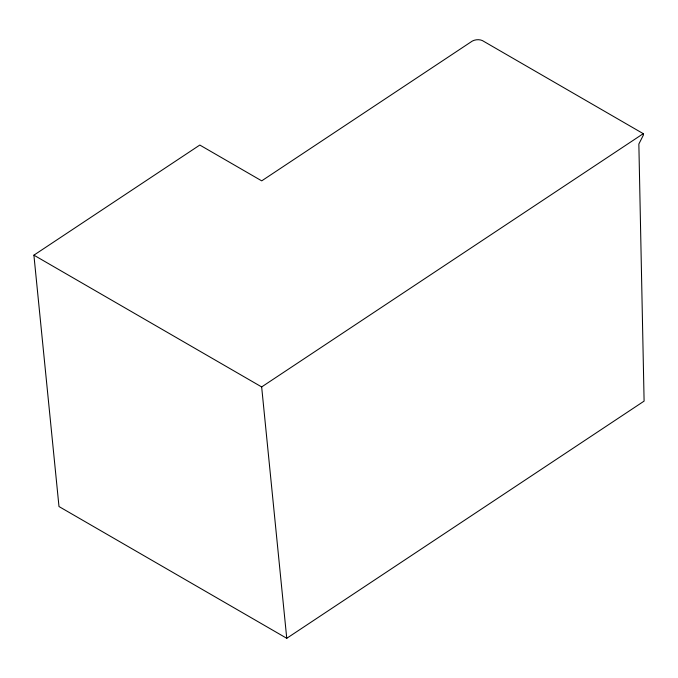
<?xml version="1.0" encoding="UTF-8"?>
<svg xmlns="http://www.w3.org/2000/svg" width="678" height="678" viewBox="0 0 678 678"><rect width="100%" height="100%" fill="white"/><g stroke="black" fill="none" stroke-linecap="round" stroke-linejoin="round"><path stroke-width="1.02" d="M33.9 255.165L199.815 145.05L261.708 180.857L472.286 41.087A8.026 4.949 -5.7 0 1 482.346 40.561L643.261 133.659L643.397 135.058L638.854 144.033L644.1 401.113L286.752 638.295L58.986 506.534L33.9 255.165L261.657 386.935L286.752 638.295M261.657 386.935L643.261 133.659"/></g></svg>
